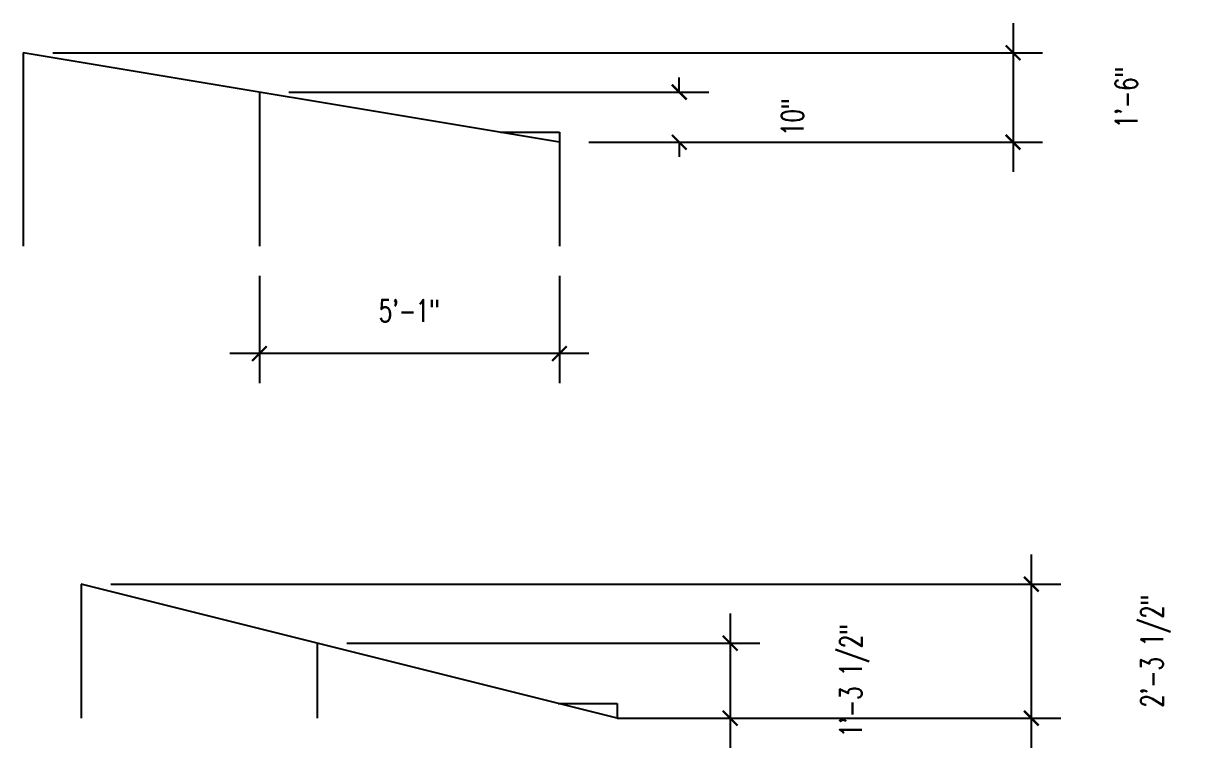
# Model space of a CAD drawing. Header units: inches. Extents: x -25328 to 8149, y -5530 to 4336.
# Drawn here: x -5103.3 to -4866.3, y -1206 to -1058.7 of the extents above; entities that cross this region are included whole.
import ezdxf

# ---------------------------------------------------------------- set-up
doc = ezdxf.new("R2010")
doc.units = ezdxf.units.IN
doc.header["$LTSCALE"] = 16
doc.header["$MEASUREMENT"] = 0
doc.layers.get('0').update_dxf_attribs({"linetype": 'CONTINUOUS'})
doc.layers.get('DEFPOINTS').update_dxf_attribs({"linetype": 'CONTINUOUS'})
doc.layers.add('WALLS INT', color=6, linetype='CONTINUOUS')
doc.styles.add('PAYTAS RM', font='romans.shx', dxfattribs={"width": 0.7, "height": 4.5})
doc.dimstyles.new('DIM- PAYTAS', dxfattribs={"dimscale": 48, "dimtxt": 0.1, "dimasz": 0.0625, "dimexe": 0.125, "dimexo": 0.125, "dimgap": 0.125, "dimtad": 1, "dimdec": 1, "dimzin": 3, "dimdsep": 46, "dimlunit": 4, "dimtxsty": 'PAYTAS RM', "dimblk": 'ARCHTICK', "dimcen": 0.09, "dimdle": 0.125, "dimclrd": 5, "dimclre": 5, "dimclrt": 11, "dimadec": 0, "dimazin": 0, "dimtfac": 1, "dimtdec": 1, "dimtofl": 0, "dimtmove": 2, "dimatfit": 3, "dimfxl": 0, "dimfrac": 2, "dimtolj": 1, "dimtzin": 3, "dimarcsym": 0})

# ---------------------------------------------------------------- blocks, each defined once
blk = doc.blocks.new('_ArchTick')
at = {"color": 0, "linetype": 'ByBlock', "const_width": 0.15}
blk.add_lwpolyline([(-0.5, -0.5), (0.5, 0.5)], dxfattribs=at)
blk = doc.blocks.new('*D543')
at = {"layer": 'DEFPOINTS', "color": 0, "transparency": 16777216}
for p in [(-5055.31, -1072.68), (-4994.31, -1082.85), (-4969.93, -1082.85)]:
    blk.add_point(p, dxfattribs=at)
at = {"layer": 'WALLS INT', "color": 5, "lineweight": -2, "transparency": 16777216}
for p, q in [((-4969.93, -1072.68), (-4969.93, -1069.68)), ((-5049.31, -1072.68), (-4963.93, -1072.68)), ((-4988.31, -1082.85), (-4963.93, -1082.85)), ((-4969.93, -1082.85), (-4969.93, -1085.85))]:
    blk.add_line(p, q, dxfattribs=at)
at = {"layer": 'WALLS INT', "color": 5, "lineweight": -2, "transparency": 16777216, "xscale": 3, "yscale": 3, "zscale": 3}
for p, rotation in [((-4969.93, -1072.68), 270), ((-4969.93, -1082.85), 90)]:
    blk.add_blockref('_ArchTick', p, dxfattribs=dict(at, rotation=rotation))
at = {"layer": 'WALLS INT', "color": 11, "transparency": 16777216, "insert": (-4946.9, -1077.77), "char_height": 4.5, "attachment_point": 5, "rotation": 90, "style": 'PAYTAS RM', "bg_fill": 3, "box_fill_scale": 1.25, "bg_fill_color": 256, "bg_fill_true_color": 13158600, "bg_fill_transparency": 0}
blk.add_mtext('\\A1;10"', dxfattribs=at)
blk = doc.blocks.new('*D544')
at = {"layer": 'DEFPOINTS', "color": 0, "transparency": 16777216}
for p in [(-5103.31, -1064.68), (-4988.31, -1082.85), (-4902.06, -1082.85)]:
    blk.add_point(p, dxfattribs=at)
at = {"layer": 'WALLS INT', "color": 5, "lineweight": -2, "transparency": 16777216}
for p, q in [((-4902.06, -1058.68), (-4902.06, -1088.85)), ((-5097.31, -1064.68), (-4896.06, -1064.68)), ((-4982.31, -1082.85), (-4896.06, -1082.85))]:
    blk.add_line(p, q, dxfattribs=at)
at = {"layer": 'WALLS INT', "color": 5, "lineweight": -2, "transparency": 16777216, "xscale": 3, "yscale": 3, "zscale": 3}
for p, rotation in [((-4902.06, -1064.68), 90), ((-4902.06, -1082.85), 270)]:
    blk.add_blockref('_ArchTick', p, dxfattribs=dict(at, rotation=rotation))
at = {"layer": 'WALLS INT', "color": 11, "transparency": 16777216, "insert": (-4879.02, -1073.77), "char_height": 4.5, "attachment_point": 5, "rotation": 90, "style": 'PAYTAS RM', "bg_fill": 3, "box_fill_scale": 1.25, "bg_fill_color": 256, "bg_fill_true_color": 13158600, "bg_fill_transparency": 0}
blk.add_mtext('\\A1;1\'-6"', dxfattribs=at)
blk = doc.blocks.new('*D545')
at = {"layer": 'DEFPOINTS', "color": 0, "transparency": 16777216}
for p in [(-5055.31, -1104), (-4994.31, -1104), (-5055.31, -1125.83)]:
    blk.add_point(p, dxfattribs=at)
at = {"layer": 'WALLS INT', "color": 5, "lineweight": -2, "transparency": 16777216}
for p, q in [((-5055.31, -1110), (-5055.31, -1131.83)), ((-4994.31, -1110), (-4994.31, -1131.83)), ((-4988.31, -1125.83), (-5061.31, -1125.83))]:
    blk.add_line(p, q, dxfattribs=at)
at = {"layer": 'WALLS INT', "color": 5, "lineweight": -2, "transparency": 16777216, "xscale": 3, "yscale": 3, "zscale": 3, "rotation": 180}
blk.add_blockref('_ArchTick', (-5055.31, -1125.83), dxfattribs=at)
at = {"layer": 'WALLS INT', "color": 5, "lineweight": -2, "transparency": 16777216, "xscale": 3, "yscale": 3, "zscale": 3}
blk.add_blockref('_ArchTick', (-4994.31, -1125.83), dxfattribs=at)
at = {"layer": 'WALLS INT', "color": 11, "transparency": 16777216, "insert": (-5024.81, -1117.15), "char_height": 4.5, "attachment_point": 5, "style": 'PAYTAS RM', "bg_fill": 3, "box_fill_scale": 1.25, "bg_fill_color": 256, "bg_fill_true_color": 13158600, "bg_fill_transparency": 0}
blk.add_mtext('\\A1;5\'-1"', dxfattribs=at)
blk = doc.blocks.new('*D546')
at = {"layer": 'DEFPOINTS', "color": 0, "transparency": 16777216}
for p in [(-5043.53, -1184.72), (-4976.25, -1199.97), (-4959.58, -1199.97)]:
    blk.add_point(p, dxfattribs=at)
at = {"layer": 'WALLS INT', "color": 5, "lineweight": -2, "transparency": 16777216}
for p, q in [((-4959.58, -1178.72), (-4959.58, -1205.97)), ((-5037.53, -1184.72), (-4953.58, -1184.72)), ((-4970.25, -1199.97), (-4953.58, -1199.97))]:
    blk.add_line(p, q, dxfattribs=at)
at = {"layer": 'WALLS INT', "color": 5, "lineweight": -2, "transparency": 16777216, "xscale": 3, "yscale": 3, "zscale": 3}
for p, rotation in [((-4959.58, -1184.72), 90), ((-4959.58, -1199.97), 270)]:
    blk.add_blockref('_ArchTick', p, dxfattribs=dict(at, rotation=rotation))
at = {"layer": 'WALLS INT', "color": 11, "transparency": 16777216, "insert": (-4934.3, -1192.35), "char_height": 4.5, "attachment_point": 5, "rotation": 90, "style": 'PAYTAS RM', "bg_fill": 3, "box_fill_scale": 1.25, "bg_fill_color": 256, "bg_fill_true_color": 13158600, "bg_fill_transparency": 0}
blk.add_mtext('\\A1;1\'-3 1/2"', dxfattribs=at)
blk = doc.blocks.new('*D547')
at = {"layer": 'DEFPOINTS', "color": 0, "transparency": 16777216}
for p in [(-5091.53, -1172.72), (-4898.34, -1172.72), (-4982.53, -1199.97)]:
    blk.add_point(p, dxfattribs=at)
at = {"layer": 'WALLS INT', "color": 5, "lineweight": -2, "transparency": 16777216}
for p, q in [((-4898.34, -1205.97), (-4898.34, -1166.72)), ((-5085.53, -1172.72), (-4892.34, -1172.72)), ((-4976.53, -1199.97), (-4892.34, -1199.97))]:
    blk.add_line(p, q, dxfattribs=at)
at = {"layer": 'WALLS INT', "color": 5, "lineweight": -2, "transparency": 16777216, "xscale": 3, "yscale": 3, "zscale": 3}
for p, rotation in [((-4898.34, -1172.72), 90), ((-4898.34, -1199.97), 270)]:
    blk.add_blockref('_ArchTick', p, dxfattribs=dict(at, rotation=rotation))
at = {"layer": 'WALLS INT', "color": 11, "transparency": 16777216, "insert": (-4873.06, -1186.35), "char_height": 4.5, "attachment_point": 5, "rotation": 90, "style": 'PAYTAS RM', "bg_fill": 3, "box_fill_scale": 1.25, "bg_fill_color": 256, "bg_fill_true_color": 13158600, "bg_fill_transparency": 0}
blk.add_mtext('\\A1;2\'-3 1/2"', dxfattribs=at)

msp = doc.modelspace()

# ---------------------------------------------------------------- linework, layer by layer
at = {"layer": 'WALLS INT'}
for p, q in [((-4994.31034101, -1082.84835661), (-5103.31034101, -1064.68168994)), ((-5103.31034101, -1064.68168994), (-5103.31034101, -1103.99663525)), ((-5055.31034101, -1072.68168994), (-5055.31034101, -1103.99663525)), ((-5006.31034101, -1080.84835661), (-4994.31034101, -1080.84835661)), ((-4994.31034101, -1080.84835661), (-4994.31034101, -1082.84835661)), ((-4994.31034101, -1082.84835661), (-4994.31034101, -1103.99663525)), ((-4982.52852666, -1199.97282042), (-5091.52852666, -1172.72282042)), ((-5091.52852666, -1172.72282042), (-5091.52852666, -1199.97282042)), ((-5043.52852666, -1184.72282042), (-5043.52852666, -1199.97282042)), ((-4994.52852666, -1196.97282042), (-4982.52852666, -1196.97282042)), ((-4982.52852666, -1196.97282042), (-4982.52852666, -1199.97282042)), ((-4982.52852666, -1199.97282042), (-4969.96754315, -1199.97282042))]:
    msp.add_line(p, q, dxfattribs=at)

# ---------------------------------------------------------------- next in the draw order: dimensions: what is measured, and where the dimension line sits
for base, p1, p2, picture, middle in [((-4969.93204871, -1082.84835661), (-5055.31034101, -1072.68168994), (-4994.31034101, -1082.84835661), '*D543', (-4946.89633442, -1077.76502328)), ((-4959.5837417452, -1199.9728204203), (-5043.5285266619, -1184.7228204203), (-4976.248034907, -1199.9728204203), '*D546', (-4934.2980274595, -1192.3478204203))]:
    dim = msp.add_linear_dim(base=base, p1=p1, p2=p2, angle=90, dimstyle='DIM- PAYTAS', override={"dimtfill": 1, "dimarcsym": 2}, dxfattribs=at)
    dim.commit()
    dim.dimension.update_dxf_attribs({"geometry": picture, "text_midpoint": middle})
dim = msp.add_linear_dim(base=(-5055.31034101, -1125.82504098), p1=(-4994.31034101, -1103.99663525), p2=(-5055.31034101, -1103.99663525), dimstyle='DIM- PAYTAS', override={"dimtfill": 1, "dimarcsym": 2}, dxfattribs=at)
dim.commit()
dim.dimension.update_dxf_attribs({"geometry": '*D545', "text_midpoint": (-5024.81034101, -1117.14646955)})

# ---------------------------------------------------------------- next in the draw order: dimensions: what is measured, and where the dimension line sits
for base, p1, p2, picture, middle in [((-4902.05864118, -1082.84835661), (-5103.31034101, -1064.68168994), (-4988.31034101, -1082.84835661), '*D544', (-4879.02292689, -1073.76502328)), ((-4898.3407739293, -1172.7228204203), (-4982.5285266619, -1199.9728204203), (-5091.5285266619, -1172.7228204203), '*D547', (-4873.0550596435, -1186.3478204203))]:
    dim = msp.add_linear_dim(base=base, p1=p1, p2=p2, angle=90, dimstyle='DIM- PAYTAS', override={"dimtfill": 1, "dimarcsym": 2}, dxfattribs=at)
    dim.commit()
    dim.dimension.update_dxf_attribs({"geometry": picture, "text_midpoint": middle})

doc.saveas('drawing.dxf')
